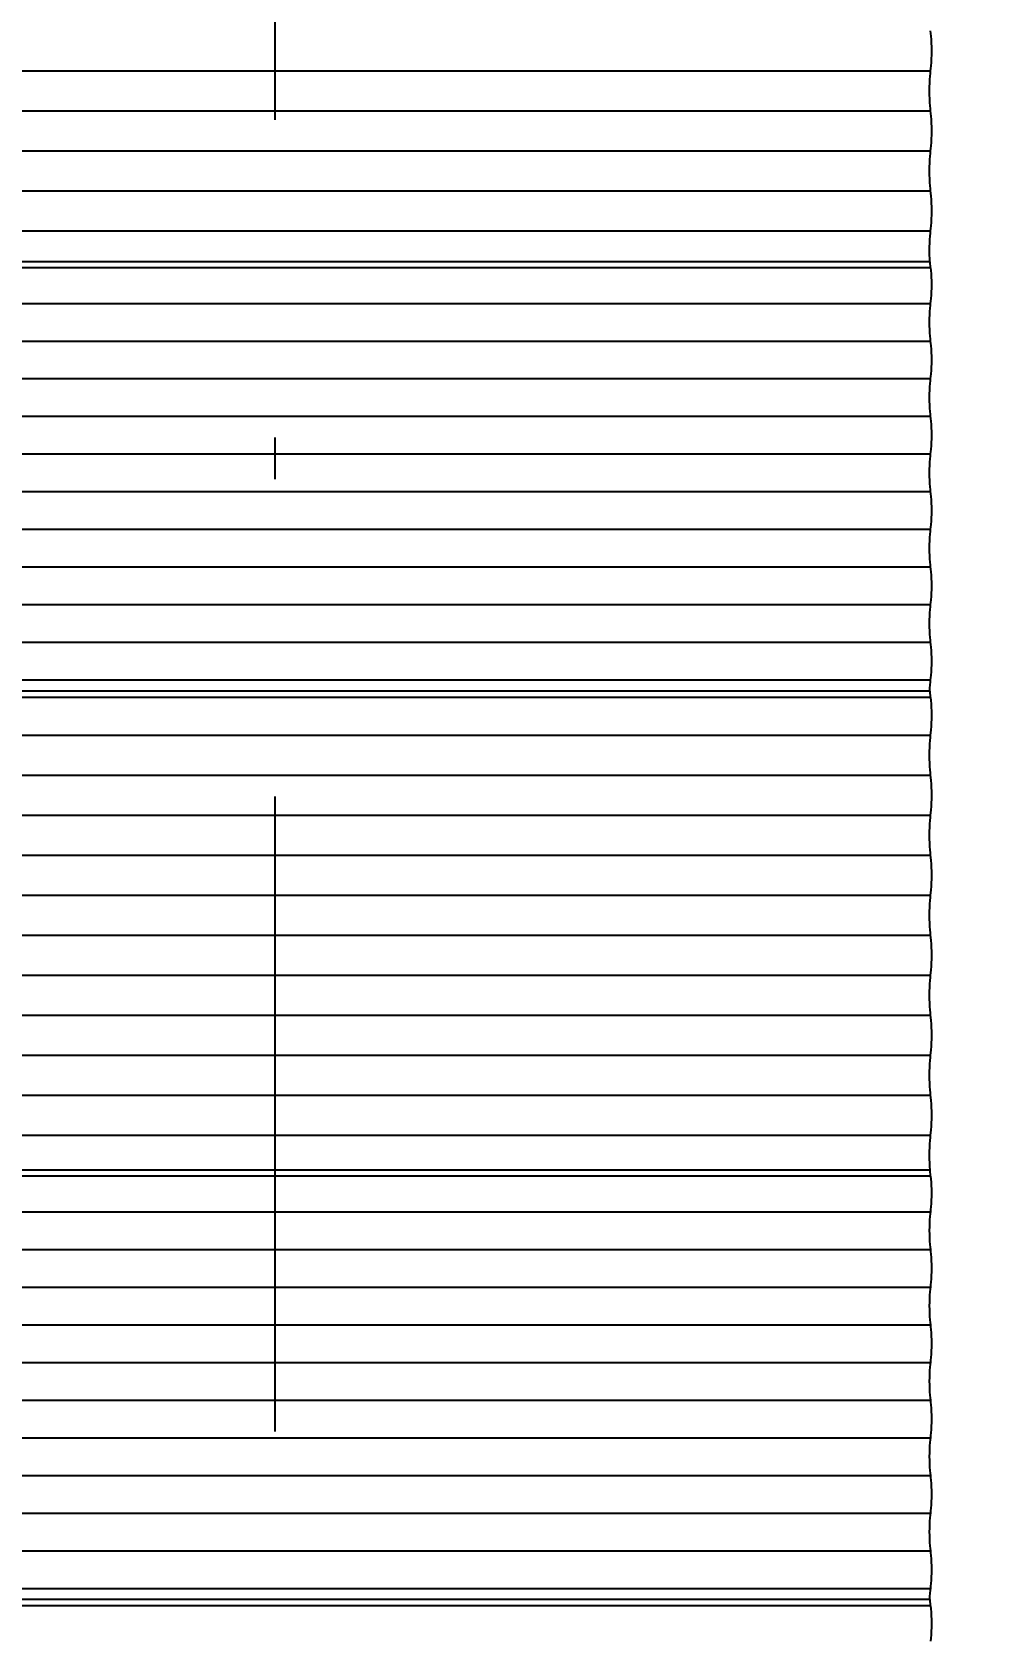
# Model space of a CAD drawing. Header units: millimetres. Extents: x 3212 to 6878, y 1640 to 3386.
# Drawn here: x 3263.696 to 3265.975, y 1662.159 to 1666.017 of the extents above; entities that cross this region are included whole.
import ezdxf

# ---------------------------------------------------------------- set-up
doc = ezdxf.new("R2010")
doc.units = ezdxf.units.MM
doc.header["$LTSCALE"] = 0.8
doc.linetypes.add('DASHDOT2', pattern=[12.7, 6.35, -3.175, 0, -3.175])
for name, color, linetype in [('A-PEN-08', 8, 'Continuous'), ('A-PEN-R', 1, 'Continuous'), ('COTA', 2, 'Continuous')]:
    doc.layers.add(name, color=color, linetype=linetype)
doc.layers.add('COTAS', color=53, linetype='Continuous', lineweight=9)
doc.styles.add('F2', font='ARIALN.TTF')
doc.dimstyles.new('ARQUITETURA', dxfattribs={"dimtxt": 0.11, "dimasz": 0.05, "dimexe": 0.1, "dimexo": 0, "dimgap": 0.1, "dimtad": 1, "dimzin": 5, "dimdsep": 46, "dimtxsty": 'F2', "dimblk": 'COTA', "dimcen": 0, "dimse1": 1, "dimse2": 1, "dimadec": 0, "dimazin": 0, "dimtfac": 2, "dimtix": 1, "dimtmove": 2, "dimatfit": 3, "dimldrblk": 'COTA', "dimfxl": 0, "dimtolj": 1, "dimtzin": 5, "dimarcsym": 0})

# ---------------------------------------------------------------- blocks, each defined once
blk = doc.blocks.new('COTA')
at = {"layer": 'COTA'}
for p, q in [((0, 1), (0, -1)), ((-1, 0), (1, 0))]:
    blk.add_line(p, q, dxfattribs=at)
at = {"layer": 'COTA', "const_width": 0.5}
blk.add_lwpolyline([(-0.25, 0, 1), (0.25, 0, 1)], format="xyb", close=True, dxfattribs=at)
blk = doc.blocks.new('*D302')
at = {"layer": 'COTAS', "color": 0, "lineweight": -2, "transparency": 16777216}
blk.add_line((3261.646, 1652.2207), (3261.646, 1667.9706), dxfattribs=at)
at = {"layer": 'Defpoints', "color": 0, "transparency": 16777216}
for p in [(3261.646, 1668.0206), (3262.3031, 1668.0206), (3266.2556, 1652.1707)]:
    blk.add_point(p, dxfattribs=at)
at = {"layer": 'COTAS', "color": 0, "lineweight": -2, "transparency": 16777216, "xscale": 0.05, "yscale": 0.05, "zscale": 0.05}
for p, rotation in [((3261.646, 1668.0206), 90), ((3261.646, 1652.1707), 270)]:
    blk.add_blockref('COTA', p, dxfattribs=dict(at, rotation=rotation))
at = {"layer": 'COTAS', "color": 0, "transparency": 16777216, "insert": (3261.4899, 1660.0956), "char_height": 0.11, "attachment_point": 5, "rotation": 90, "style": 'F2'}
blk.add_mtext('\\A1;15.85', dxfattribs=at)

msp = doc.modelspace()

# ---------------------------------------------------------------- linework, layer by layer
for p, q in [((3265.8509, 1666.02), (3265.8517, 1666.0143)), ((3265.8517, 1666.0143), (3265.8523, 1666.0074)), ((3265.8523, 1666.0074), (3265.8528, 1665.9995)), ((3265.8528, 1665.9995), (3265.8532, 1665.9908)), ((3265.8532, 1665.9908), (3265.8534, 1665.9816)), ((3265.8534, 1665.9816), (3265.8535, 1665.972)), ((3265.8535, 1665.972), (3265.8534, 1665.9625)), ((3265.8517, 1665.9298), (3265.8509, 1665.924)), ((3265.8523, 1665.9367), (3265.8517, 1665.9298)), ((3265.8528, 1665.9446), (3265.8523, 1665.9367)), ((3265.8532, 1665.9533), (3265.8528, 1665.9446)), ((3265.8534, 1665.9625), (3265.8532, 1665.9533)), ((3265.8487, 1665.8948), (3265.8485, 1665.8856)), ((3265.8491, 1665.9035), (3265.8487, 1665.8948)), ((3265.8496, 1665.9114), (3265.8491, 1665.9035)), ((3265.8502, 1665.9183), (3265.8496, 1665.9114)), ((3265.8509, 1665.924), (3265.8502, 1665.9183)), ((3265.8485, 1665.8856), (3265.8484, 1665.8761)), ((3265.8484, 1665.8761), (3265.8485, 1665.8665)), ((3265.8485, 1665.8665), (3265.8487, 1665.8573)), ((3265.8487, 1665.8573), (3265.8491, 1665.8486)), ((3265.8491, 1665.8486), (3265.8496, 1665.8407)), ((3265.8496, 1665.8407), (3265.8502, 1665.8338)), ((3265.8502, 1665.8338), (3265.8509, 1665.8281)), ((3265.8509, 1665.8281), (3265.8517, 1665.8223)), ((3265.8517, 1665.8223), (3265.8523, 1665.8154)), ((3265.8523, 1665.8154), (3265.8528, 1665.8075)), ((3265.8528, 1665.8075), (3265.8532, 1665.7988)), ((3265.8532, 1665.7988), (3265.8534, 1665.7896)), ((3265.8534, 1665.7896), (3265.8535, 1665.7801)), ((3265.8535, 1665.7801), (3265.8534, 1665.7705)), ((3265.8517, 1665.7378), (3265.8509, 1665.7321)), ((3265.8523, 1665.7447), (3265.8517, 1665.7378)), ((3265.8528, 1665.7526), (3265.8523, 1665.7447)), ((3265.8532, 1665.7613), (3265.8528, 1665.7526)), ((3265.8534, 1665.7705), (3265.8532, 1665.7613)), ((3265.8487, 1665.7028), (3265.8485, 1665.6936)), ((3265.8491, 1665.7115), (3265.8487, 1665.7028)), ((3265.8496, 1665.7194), (3265.8491, 1665.7115)), ((3265.8502, 1665.7263), (3265.8496, 1665.7194)), ((3265.8509, 1665.7321), (3265.8502, 1665.7263)), ((3265.8485, 1665.6936), (3265.8484, 1665.6841)), ((3265.8484, 1665.6841), (3265.8485, 1665.6746)), ((3265.8485, 1665.6746), (3265.8487, 1665.6653)), ((3265.8487, 1665.6653), (3265.8491, 1665.6566)), ((3265.8491, 1665.6566), (3265.8496, 1665.6487)), ((3265.8496, 1665.6487), (3265.8502, 1665.6418)), ((3265.8502, 1665.6418), (3265.8509, 1665.6361)), ((3265.8509, 1665.6361), (3265.8517, 1665.6304)), ((3265.8517, 1665.6304), (3265.8523, 1665.6234)), ((3265.8523, 1665.6234), (3265.8528, 1665.6155)), ((3265.8528, 1665.6155), (3265.8532, 1665.6068)), ((3265.8532, 1665.6068), (3265.8534, 1665.5976)), ((3265.8534, 1665.5976), (3265.8535, 1665.5881)), ((3265.8535, 1665.5881), (3265.8534, 1665.5786)), ((3265.8517, 1665.5458), (3265.8509, 1665.5401)), ((3265.8523, 1665.5527), (3265.8517, 1665.5458)), ((3265.8528, 1665.5606), (3265.8523, 1665.5527)), ((3265.8532, 1665.5693), (3265.8528, 1665.5606)), ((3265.8534, 1665.5786), (3265.8532, 1665.5693)), ((3265.8487, 1665.5108), (3265.8485, 1665.5016)), ((3265.8491, 1665.5195), (3265.8487, 1665.5108)), ((3265.8496, 1665.5274), (3265.8491, 1665.5195)), ((3265.8502, 1665.5344), (3265.8496, 1665.5274)), ((3265.8509, 1665.5401), (3265.8502, 1665.5344)), ((3265.8485, 1665.5016), (3265.8484, 1665.4921)), ((3265.8484, 1665.4921), (3265.8485, 1665.4826)), ((3265.8485, 1665.4826), (3265.8487, 1665.4733)), ((3265.8487, 1665.4733), (3265.849, 1665.4658)), ((3265.8503, 1665.4658), (3265.849, 1665.4658)), ((3265.8517, 1665.4513), (3265.8503, 1665.4658)), ((3265.8517, 1665.4513), (3265.8523, 1665.4448)), ((3265.8523, 1665.4448), (3265.8528, 1665.4374)), ((3265.8528, 1665.4374), (3265.8532, 1665.4292)), ((3265.8532, 1665.4292), (3265.8534, 1665.4205)), ((3265.8532, 1665.3939), (3265.8528, 1665.3857)), ((3265.8534, 1665.4026), (3265.8532, 1665.3939)), ((3265.8534, 1665.4205), (3265.8535, 1665.4115)), ((3265.8535, 1665.4115), (3265.8534, 1665.4026)), ((3265.8496, 1665.3545), (3265.8491, 1665.347)), ((3265.8502, 1665.361), (3265.8496, 1665.3545)), ((3265.8509, 1665.3663), (3265.8502, 1665.361)), ((3265.8517, 1665.3717), (3265.8509, 1665.3663)), ((3265.8523, 1665.3782), (3265.8517, 1665.3717)), ((3265.8528, 1665.3857), (3265.8523, 1665.3782)), ((3265.8485, 1665.3301), (3265.8484, 1665.3211)), ((3265.8484, 1665.3211), (3265.8485, 1665.3122)), ((3265.8487, 1665.3388), (3265.8485, 1665.3301)), ((3265.8485, 1665.3122), (3265.8487, 1665.3035)), ((3265.8491, 1665.347), (3265.8487, 1665.3388)), ((3265.8487, 1665.3035), (3265.8491, 1665.2953)), ((3265.8491, 1665.2953), (3265.8496, 1665.2878)), ((3265.8496, 1665.2878), (3265.8502, 1665.2813)), ((3265.8502, 1665.2813), (3265.8509, 1665.2759)), ((3265.8509, 1665.2759), (3265.8517, 1665.2706)), ((3265.8517, 1665.2706), (3265.8523, 1665.2641)), ((3265.8523, 1665.2641), (3265.8528, 1665.2566)), ((3265.8528, 1665.2566), (3265.8532, 1665.2484)), ((3265.8532, 1665.2484), (3265.8534, 1665.2397)), ((3265.8534, 1665.2397), (3265.8535, 1665.2308)), ((3265.8523, 1665.1974), (3265.8517, 1665.1909)), ((3265.8528, 1665.2049), (3265.8523, 1665.1974)), ((3265.8532, 1665.2131), (3265.8528, 1665.2049)), ((3265.8534, 1665.2218), (3265.8532, 1665.2131)), ((3265.8535, 1665.2308), (3265.8534, 1665.2218)), ((3265.8487, 1665.158), (3265.8485, 1665.1493)), ((3265.8491, 1665.1662), (3265.8487, 1665.158)), ((3265.8496, 1665.1737), (3265.8491, 1665.1662)), ((3265.8502, 1665.1802), (3265.8496, 1665.1737)), ((3265.8509, 1665.1856), (3265.8502, 1665.1802)), ((3265.8517, 1665.1909), (3265.8509, 1665.1856)), ((3265.8485, 1665.1493), (3265.8484, 1665.1404)), ((3265.8484, 1665.1404), (3265.8485, 1665.1314)), ((3265.8485, 1665.1314), (3265.8487, 1665.1227)), ((3265.8487, 1665.1227), (3265.8491, 1665.1145)), ((3265.8491, 1665.1145), (3265.8496, 1665.1071)), ((3265.8496, 1665.1071), (3265.8502, 1665.1005)), ((3265.8502, 1665.1005), (3265.8509, 1665.0952)), ((3265.8509, 1665.0952), (3265.8517, 1665.0898)), ((3265.8517, 1665.0898), (3265.8523, 1665.0833)), ((3265.8523, 1665.0833), (3265.8528, 1665.0758)), ((3265.8528, 1665.0758), (3265.8532, 1665.0676)), ((3265.8532, 1665.0676), (3265.8534, 1665.0589)), ((3265.8534, 1665.0589), (3265.8535, 1665.05)), ((3265.8535, 1665.05), (3265.8534, 1665.041)), ((3265.8509, 1665.0048), (3265.8502, 1664.9994)), ((3265.8517, 1665.0102), (3265.8509, 1665.0048)), ((3265.8523, 1665.0167), (3265.8517, 1665.0102)), ((3265.8528, 1665.0241), (3265.8523, 1665.0167)), ((3265.8532, 1665.0323), (3265.8528, 1665.0241)), ((3265.8534, 1665.041), (3265.8532, 1665.0323)), ((3265.8485, 1664.9685), (3265.8484, 1664.9596)), ((3265.8487, 1664.9772), (3265.8485, 1664.9685)), ((3265.8491, 1664.9854), (3265.8487, 1664.9772)), ((3265.8496, 1664.9929), (3265.8491, 1664.9854)), ((3265.8502, 1664.9994), (3265.8496, 1664.9929)), ((3265.8484, 1664.9596), (3265.8485, 1664.9506)), ((3265.8485, 1664.9506), (3265.8487, 1664.9419)), ((3265.8487, 1664.9419), (3265.8491, 1664.9337)), ((3265.8491, 1664.9337), (3265.8496, 1664.9263)), ((3265.8496, 1664.9263), (3265.8502, 1664.9198)), ((3265.8502, 1664.9198), (3265.8509, 1664.9144)), ((3265.8509, 1664.9144), (3265.8517, 1664.909)), ((3265.8517, 1664.909), (3265.8523, 1664.9025)), ((3265.8523, 1664.9025), (3265.8528, 1664.895)), ((3265.8528, 1664.895), (3265.8532, 1664.8868)), ((3265.8532, 1664.8515), (3265.8528, 1664.8433)), ((3265.8532, 1664.8868), (3265.8534, 1664.8781)), ((3265.8534, 1664.8602), (3265.8532, 1664.8515)), ((3265.8534, 1664.8781), (3265.8535, 1664.8692)), ((3265.8535, 1664.8692), (3265.8534, 1664.8602)), ((3265.8496, 1664.8121), (3265.8491, 1664.8047)), ((3265.8502, 1664.8186), (3265.8496, 1664.8121)), ((3265.8509, 1664.824), (3265.8502, 1664.8186)), ((3265.8517, 1664.8294), (3265.8509, 1664.824)), ((3265.8523, 1664.8359), (3265.8517, 1664.8294)), ((3265.8528, 1664.8433), (3265.8523, 1664.8359)), ((3265.8485, 1664.7878), (3265.8484, 1664.7788)), ((3265.8484, 1664.7788), (3265.8485, 1664.7698)), ((3265.8487, 1664.7965), (3265.8485, 1664.7878)), ((3265.8491, 1664.8047), (3265.8487, 1664.7965)), ((3265.8485, 1664.7698), (3265.8487, 1664.7611)), ((3265.8487, 1664.7611), (3265.8491, 1664.753)), ((3265.8491, 1664.753), (3265.8496, 1664.7455)), ((3265.8496, 1664.7455), (3265.8502, 1664.739)), ((3265.8502, 1664.739), (3265.8509, 1664.7336)), ((3265.8509, 1664.7336), (3265.8517, 1664.7282)), ((3265.8517, 1664.7282), (3265.8523, 1664.7217)), ((3265.8523, 1664.7217), (3265.8528, 1664.7143)), ((3265.8528, 1664.7143), (3265.8532, 1664.7061)), ((3265.8532, 1664.7061), (3265.8534, 1664.6974)), ((3265.8534, 1664.6974), (3265.8535, 1664.6884)), ((3265.8528, 1664.6626), (3265.8523, 1664.6551)), ((3265.8532, 1664.6708), (3265.8528, 1664.6626)), ((3265.8534, 1664.6795), (3265.8532, 1664.6708)), ((3265.8535, 1664.6884), (3265.8534, 1664.6795)), ((3265.8491, 1664.6239), (3265.8487, 1664.6157)), ((3265.8496, 1664.6313), (3265.8491, 1664.6239)), ((3265.8502, 1664.6378), (3265.8496, 1664.6313)), ((3265.8509, 1664.6432), (3265.8502, 1664.6378)), ((3265.8517, 1664.6486), (3265.8509, 1664.6432)), ((3265.8523, 1664.6551), (3265.8517, 1664.6486)), ((3265.8485, 1664.607), (3265.8484, 1664.598)), ((3265.8484, 1664.598), (3265.8485, 1664.5891)), ((3265.8487, 1664.6157), (3265.8485, 1664.607)), ((3265.8485, 1664.5891), (3265.8487, 1664.5804)), ((3265.8487, 1664.5804), (3265.8491, 1664.5722)), ((3265.8491, 1664.5722), (3265.8496, 1664.5647)), ((3265.8496, 1664.5647), (3265.8502, 1664.5582)), ((3265.8502, 1664.5582), (3265.8509, 1664.5528)), ((3265.8509, 1664.5528), (3265.8517, 1664.5475)), ((3265.8517, 1664.5475), (3265.8523, 1664.5409)), ((3265.8523, 1664.5409), (3265.8528, 1664.5335)), ((3265.8528, 1664.5335), (3265.8532, 1664.5253)), ((3265.8532, 1664.5253), (3265.8534, 1664.5166)), ((3265.8534, 1664.5166), (3265.8535, 1664.5076)), ((3265.8535, 1664.5076), (3265.8534, 1664.4987)), ((3265.8517, 1664.4678), (3265.8509, 1664.4624)), ((3265.8523, 1664.4743), (3265.8517, 1664.4678)), ((3265.8528, 1664.4818), (3265.8523, 1664.4743)), ((3265.8532, 1664.49), (3265.8528, 1664.4818)), ((3265.8534, 1664.4987), (3265.8532, 1664.49)), ((3265.8491, 1664.4431), (3265.8487, 1664.4357)), ((3265.8503, 1664.4357), (3265.8487, 1664.4357)), ((3265.8496, 1664.4506), (3265.8491, 1664.4431)), ((3265.8502, 1664.4571), (3265.8496, 1664.4506)), ((3265.8509, 1664.4624), (3265.8502, 1664.4571)), ((3265.8517, 1664.4203), (3265.8503, 1664.4357)), ((3265.8517, 1664.4203), (3265.8523, 1664.4134)), ((3265.8523, 1664.4134), (3265.8528, 1664.4055)), ((3265.8528, 1664.4055), (3265.8532, 1664.3968)), ((3265.8532, 1664.3968), (3265.8534, 1664.3875)), ((3265.8534, 1664.3875), (3265.8535, 1664.378)), ((3265.8528, 1664.3506), (3265.8523, 1664.3426)), ((3265.8532, 1664.3593), (3265.8528, 1664.3506)), ((3265.8534, 1664.3685), (3265.8532, 1664.3593)), ((3265.8535, 1664.378), (3265.8534, 1664.3685)), ((3265.8491, 1664.3095), (3265.8487, 1664.3008)), ((3265.8496, 1664.3174), (3265.8491, 1664.3095)), ((3265.8502, 1664.3243), (3265.8496, 1664.3174)), ((3265.8509, 1664.33), (3265.8502, 1664.3243)), ((3265.8517, 1664.3357), (3265.8509, 1664.33)), ((3265.8523, 1664.3426), (3265.8517, 1664.3357)), ((3265.8485, 1664.2915), (3265.8484, 1664.282)), ((3265.8484, 1664.282), (3265.8485, 1664.2725)), ((3265.8487, 1664.3008), (3265.8485, 1664.2915)), ((3265.8485, 1664.2725), (3265.8487, 1664.2633)), ((3265.8487, 1664.2633), (3265.8491, 1664.2546)), ((3265.8491, 1664.2546), (3265.8496, 1664.2467)), ((3265.8496, 1664.2467), (3265.8502, 1664.2397)), ((3265.8502, 1664.2397), (3265.8509, 1664.234)), ((3265.8509, 1664.234), (3265.8517, 1664.2283)), ((3265.8517, 1664.2283), (3265.8523, 1664.2214)), ((3265.8523, 1664.2214), (3265.8528, 1664.2135)), ((3265.8528, 1664.2135), (3265.8532, 1664.2048)), ((3265.8532, 1664.2048), (3265.8534, 1664.1955)), ((3265.8534, 1664.1955), (3265.8535, 1664.186)), ((3265.8528, 1664.1586), (3265.8523, 1664.1507)), ((3265.8532, 1664.1673), (3265.8528, 1664.1586)), ((3265.8534, 1664.1765), (3265.8532, 1664.1673)), ((3265.8535, 1664.186), (3265.8534, 1664.1765)), ((3265.8491, 1664.1175), (3265.8487, 1664.1088)), ((3265.8496, 1664.1254), (3265.8491, 1664.1175)), ((3265.8502, 1664.1323), (3265.8496, 1664.1254)), ((3265.8509, 1664.138), (3265.8502, 1664.1323)), ((3265.8517, 1664.1437), (3265.8509, 1664.138)), ((3265.8523, 1664.1507), (3265.8517, 1664.1437)), ((3265.8485, 1664.0995), (3265.8484, 1664.09)), ((3265.8484, 1664.09), (3265.8485, 1664.0805)), ((3265.8487, 1664.1088), (3265.8485, 1664.0995)), ((3265.8485, 1664.0805), (3265.8487, 1664.0713)), ((3265.8487, 1664.0713), (3265.8491, 1664.0626)), ((3265.8491, 1664.0626), (3265.8496, 1664.0547)), ((3265.8496, 1664.0547), (3265.8502, 1664.0477)), ((3265.8502, 1664.0477), (3265.8509, 1664.042)), ((3265.8509, 1664.042), (3265.8517, 1664.0363)), ((3265.8517, 1664.0363), (3265.8523, 1664.0294)), ((3265.8523, 1664.0294), (3265.8528, 1664.0215)), ((3265.8528, 1664.0215), (3265.8532, 1664.0128)), ((3265.8532, 1664.0128), (3265.8534, 1664.0035)), ((3265.8534, 1664.0035), (3265.8535, 1663.994)), ((3265.8528, 1663.9666), (3265.8523, 1663.9587)), ((3265.8532, 1663.9753), (3265.8528, 1663.9666)), ((3265.8534, 1663.9845), (3265.8532, 1663.9753)), ((3265.8535, 1663.994), (3265.8534, 1663.9845)), ((3265.8491, 1663.9255), (3265.8487, 1663.9168)), ((3265.8496, 1663.9334), (3265.8491, 1663.9255)), ((3265.8502, 1663.9403), (3265.8496, 1663.9334)), ((3265.8509, 1663.946), (3265.8502, 1663.9403)), ((3265.8517, 1663.9517), (3265.8509, 1663.946)), ((3265.8523, 1663.9587), (3265.8517, 1663.9517)), ((3265.8485, 1663.9076), (3265.8484, 1663.898)), ((3265.8484, 1663.898), (3265.8485, 1663.8885)), ((3265.8487, 1663.9168), (3265.8485, 1663.9076)), ((3265.8485, 1663.8885), (3265.8487, 1663.8793)), ((3265.8487, 1663.8793), (3265.8491, 1663.8706)), ((3265.8491, 1663.8706), (3265.8496, 1663.8627)), ((3265.8496, 1663.8627), (3265.8502, 1663.8558)), ((3265.8502, 1663.8558), (3265.8509, 1663.85)), ((3265.8509, 1663.85), (3265.8517, 1663.8443)), ((3265.8517, 1663.8443), (3265.8523, 1663.8374)), ((3265.8523, 1663.8374), (3265.8528, 1663.8295)), ((3265.8528, 1663.8295), (3265.8532, 1663.8208)), ((3265.8532, 1663.8208), (3265.8534, 1663.8116)), ((3265.8534, 1663.8116), (3265.8535, 1663.802)), ((3265.8528, 1663.7746), (3265.8523, 1663.7667)), ((3265.8532, 1663.7833), (3265.8528, 1663.7746)), ((3265.8534, 1663.7925), (3265.8532, 1663.7833)), ((3265.8535, 1663.802), (3265.8534, 1663.7925)), ((3265.8491, 1663.7335), (3265.8487, 1663.7248)), ((3265.8496, 1663.7414), (3265.8491, 1663.7335)), ((3265.8502, 1663.7483), (3265.8496, 1663.7414)), ((3265.8509, 1663.754), (3265.8502, 1663.7483)), ((3265.8517, 1663.7598), (3265.8509, 1663.754)), ((3265.8523, 1663.7667), (3265.8517, 1663.7598)), ((3265.8485, 1663.7156), (3265.8484, 1663.7061)), ((3265.8484, 1663.7061), (3265.8485, 1663.6965)), ((3265.8487, 1663.7248), (3265.8485, 1663.7156)), ((3265.8485, 1663.6965), (3265.8487, 1663.6873)), ((3265.8487, 1663.6873), (3265.8491, 1663.6786)), ((3265.8491, 1663.6786), (3265.8496, 1663.6707)), ((3265.8496, 1663.6707), (3265.8502, 1663.6638)), ((3265.8502, 1663.6638), (3265.8509, 1663.6581)), ((3265.8509, 1663.6581), (3265.8517, 1663.6523)), ((3265.8517, 1663.6523), (3265.8523, 1663.6454)), ((3265.8523, 1663.6454), (3265.8528, 1663.6375)), ((3265.8528, 1663.6375), (3265.8532, 1663.6288)), ((3265.8532, 1663.6288), (3265.8534, 1663.6196)), ((3265.8534, 1663.6196), (3265.8535, 1663.6101)), ((3265.8528, 1663.5826), (3265.8523, 1663.5747)), ((3265.8532, 1663.5913), (3265.8528, 1663.5826)), ((3265.8534, 1663.6005), (3265.8532, 1663.5913)), ((3265.8535, 1663.6101), (3265.8534, 1663.6005)), ((3265.8491, 1663.5415), (3265.8487, 1663.5328)), ((3265.8496, 1663.5494), (3265.8491, 1663.5415)), ((3265.8502, 1663.5563), (3265.8496, 1663.5494)), ((3265.8509, 1663.5621), (3265.8502, 1663.5563)), ((3265.8517, 1663.5678), (3265.8509, 1663.5621)), ((3265.8523, 1663.5747), (3265.8517, 1663.5678)), ((3265.8485, 1663.5236), (3265.8484, 1663.5141)), ((3265.8484, 1663.5141), (3265.8485, 1663.5046)), ((3265.8487, 1663.5328), (3265.8485, 1663.5236)), ((3265.8485, 1663.5046), (3265.8487, 1663.4953)), ((3265.8487, 1663.4953), (3265.8491, 1663.4866)), ((3265.8491, 1663.4866), (3265.8496, 1663.4787)), ((3265.8496, 1663.4787), (3265.8502, 1663.4718)), ((3265.8502, 1663.4718), (3265.8509, 1663.4661)), ((3265.8509, 1663.4661), (3265.8517, 1663.4604)), ((3265.8517, 1663.4604), (3265.8523, 1663.4534)), ((3265.8523, 1663.4534), (3265.8528, 1663.4455)), ((3265.8528, 1663.4455), (3265.8532, 1663.4368)), ((3265.8532, 1663.4368), (3265.8534, 1663.4276)), ((3265.8534, 1663.4276), (3265.8535, 1663.4181)), ((3265.8523, 1663.3827), (3265.8517, 1663.3758)), ((3265.8528, 1663.3906), (3265.8523, 1663.3827)), ((3265.8532, 1663.3993), (3265.8528, 1663.3906)), ((3265.8534, 1663.4086), (3265.8532, 1663.3993)), ((3265.8535, 1663.4181), (3265.8534, 1663.4086)), ((3265.8491, 1663.3495), (3265.8487, 1663.3408)), ((3265.8496, 1663.3574), (3265.8491, 1663.3495)), ((3265.8502, 1663.3644), (3265.8496, 1663.3574)), ((3265.8509, 1663.3701), (3265.8502, 1663.3644)), ((3265.8517, 1663.3758), (3265.8509, 1663.3701)), ((3265.8485, 1663.3316), (3265.8484, 1663.3221)), ((3265.8484, 1663.3221), (3265.8485, 1663.3126)), ((3265.8487, 1663.3408), (3265.8485, 1663.3316)), ((3265.8485, 1663.3126), (3265.8487, 1663.3033)), ((3265.8487, 1663.3033), (3265.8491, 1663.2946)), ((3265.8491, 1663.2946), (3265.8496, 1663.2867)), ((3265.8496, 1663.2867), (3265.8497, 1663.2858)), ((3265.8504, 1663.2858), (3265.8497, 1663.2858)), ((3265.8517, 1663.2713), (3265.8504, 1663.2858)), ((3265.8517, 1663.2713), (3265.8524, 1663.2648)), ((3265.8524, 1663.2648), (3265.8529, 1663.2574)), ((3265.8529, 1663.2574), (3265.8533, 1663.2492)), ((3265.8533, 1663.2492), (3265.8535, 1663.2405)), ((3265.8535, 1663.2405), (3265.8536, 1663.2315)), ((3265.8536, 1663.2315), (3265.8535, 1663.2226)), ((3265.8517, 1663.1917), (3265.851, 1663.1863)), ((3265.8524, 1663.1982), (3265.8517, 1663.1917)), ((3265.8529, 1663.2057), (3265.8524, 1663.1982)), ((3265.8533, 1663.2139), (3265.8529, 1663.2057)), ((3265.8535, 1663.2226), (3265.8533, 1663.2139)), ((3265.8488, 1663.1588), (3265.8486, 1663.1501)), ((3265.8492, 1663.167), (3265.8488, 1663.1588)), ((3265.8497, 1663.1745), (3265.8492, 1663.167)), ((3265.8503, 1663.181), (3265.8497, 1663.1745)), ((3265.851, 1663.1863), (3265.8503, 1663.181)), ((3265.8486, 1663.1501), (3265.8485, 1663.1411)), ((3265.8485, 1663.1411), (3265.8486, 1663.1322)), ((3265.8486, 1663.1322), (3265.8488, 1663.1235)), ((3265.8488, 1663.1235), (3265.8492, 1663.1153)), ((3265.8492, 1663.1153), (3265.8497, 1663.1078)), ((3265.8497, 1663.1078), (3265.8503, 1663.1013)), ((3265.8503, 1663.1013), (3265.851, 1663.0959)), ((3265.851, 1663.0959), (3265.8517, 1663.0906)), ((3265.8517, 1663.0906), (3265.8524, 1663.0841)), ((3265.8524, 1663.0841), (3265.8529, 1663.0766)), ((3265.8529, 1663.0766), (3265.8533, 1663.0684)), ((3265.8533, 1663.0684), (3265.8535, 1663.0597)), ((3265.8535, 1663.0418), (3265.8533, 1663.0331)), ((3265.8535, 1663.0597), (3265.8536, 1663.0508)), ((3265.8536, 1663.0508), (3265.8535, 1663.0418)), ((3265.8503, 1663.0002), (3265.8497, 1662.9937)), ((3265.851, 1663.0056), (3265.8503, 1663.0002)), ((3265.8517, 1663.0109), (3265.851, 1663.0056)), ((3265.8524, 1663.0174), (3265.8517, 1663.0109)), ((3265.8529, 1663.0249), (3265.8524, 1663.0174)), ((3265.8533, 1663.0331), (3265.8529, 1663.0249)), ((3265.8486, 1662.9693), (3265.8485, 1662.9604)), ((3265.8485, 1662.9604), (3265.8486, 1662.9514)), ((3265.8488, 1662.978), (3265.8486, 1662.9693)), ((3265.8492, 1662.9862), (3265.8488, 1662.978)), ((3265.8497, 1662.9937), (3265.8492, 1662.9862)), ((3265.8486, 1662.9514), (3265.8488, 1662.9427)), ((3265.8488, 1662.9427), (3265.8492, 1662.9345)), ((3265.8492, 1662.9345), (3265.8497, 1662.9271)), ((3265.8497, 1662.9271), (3265.8503, 1662.9205)), ((3265.8503, 1662.9205), (3265.851, 1662.9152)), ((3265.851, 1662.9152), (3265.8517, 1662.9098)), ((3265.8517, 1662.9098), (3265.8524, 1662.9033)), ((3265.8524, 1662.9033), (3265.8529, 1662.8958)), ((3265.8529, 1662.8958), (3265.8533, 1662.8876)), ((3265.8533, 1662.8876), (3265.8535, 1662.8789)), ((3265.8529, 1662.8441), (3265.8524, 1662.8367)), ((3265.8533, 1662.8523), (3265.8529, 1662.8441)), ((3265.8535, 1662.861), (3265.8533, 1662.8523)), ((3265.8535, 1662.8789), (3265.8536, 1662.87)), ((3265.8536, 1662.87), (3265.8535, 1662.861)), ((3265.8492, 1662.8054), (3265.8488, 1662.7972)), ((3265.8497, 1662.8129), (3265.8492, 1662.8054)), ((3265.8503, 1662.8194), (3265.8497, 1662.8129)), ((3265.851, 1662.8248), (3265.8503, 1662.8194)), ((3265.8517, 1662.8302), (3265.851, 1662.8248)), ((3265.8524, 1662.8367), (3265.8517, 1662.8302)), ((3265.8486, 1662.7885), (3265.8485, 1662.7796)), ((3265.8485, 1662.7796), (3265.8486, 1662.7706)), ((3265.8488, 1662.7972), (3265.8486, 1662.7885)), ((3265.8486, 1662.7706), (3265.8488, 1662.7619)), ((3265.8488, 1662.7619), (3265.8492, 1662.7537)), ((3265.8492, 1662.7537), (3265.8497, 1662.7463)), ((3265.8497, 1662.7463), (3265.8503, 1662.7398)), ((3265.8503, 1662.7398), (3265.851, 1662.7344)), ((3265.851, 1662.7344), (3265.8517, 1662.729)), ((3265.8517, 1662.729), (3265.8524, 1662.7225)), ((3265.8524, 1662.7225), (3265.8529, 1662.715)), ((3265.8529, 1662.715), (3265.8533, 1662.7068)), ((3265.8533, 1662.7068), (3265.8535, 1662.6981)), ((3265.8535, 1662.6981), (3265.8536, 1662.6892)), ((3265.8536, 1662.6892), (3265.8535, 1662.6802)), ((3265.8517, 1662.6494), (3265.851, 1662.644)), ((3265.8524, 1662.6559), (3265.8517, 1662.6494)), ((3265.8529, 1662.6633), (3265.8524, 1662.6559)), ((3265.8533, 1662.6715), (3265.8529, 1662.6633)), ((3265.8535, 1662.6802), (3265.8533, 1662.6715)), ((3265.8488, 1662.6165), (3265.8486, 1662.6078)), ((3265.8492, 1662.6247), (3265.8488, 1662.6165)), ((3265.8497, 1662.6321), (3265.8492, 1662.6247)), ((3265.8503, 1662.6386), (3265.8497, 1662.6321)), ((3265.851, 1662.644), (3265.8503, 1662.6386)), ((3265.8486, 1662.6078), (3265.8485, 1662.5988)), ((3265.8485, 1662.5988), (3265.8486, 1662.5898)), ((3265.8486, 1662.5898), (3265.8488, 1662.5811)), ((3265.8488, 1662.5811), (3265.8492, 1662.573)), ((3265.8492, 1662.573), (3265.8497, 1662.5655)), ((3265.8497, 1662.5655), (3265.8503, 1662.559)), ((3265.8503, 1662.559), (3265.851, 1662.5536)), ((3265.851, 1662.5536), (3265.8517, 1662.5482)), ((3265.8517, 1662.5482), (3265.8524, 1662.5417)), ((3265.8524, 1662.5417), (3265.8529, 1662.5343)), ((3265.8529, 1662.5343), (3265.8533, 1662.5261)), ((3265.8533, 1662.5261), (3265.8535, 1662.5174)), ((3265.8535, 1662.4995), (3265.8533, 1662.4908)), ((3265.8535, 1662.5174), (3265.8536, 1662.5084)), ((3265.8536, 1662.5084), (3265.8535, 1662.4995)), ((3265.8503, 1662.4578), (3265.8497, 1662.4513)), ((3265.851, 1662.4632), (3265.8503, 1662.4578)), ((3265.8517, 1662.4686), (3265.851, 1662.4632)), ((3265.8524, 1662.4751), (3265.8517, 1662.4686)), ((3265.8529, 1662.4826), (3265.8524, 1662.4751)), ((3265.8533, 1662.4908), (3265.8529, 1662.4826)), ((3265.8486, 1662.427), (3265.8485, 1662.418)), ((3265.8485, 1662.418), (3265.8486, 1662.4091)), ((3265.8488, 1662.4357), (3265.8486, 1662.427)), ((3265.8492, 1662.4439), (3265.8488, 1662.4357)), ((3265.8497, 1662.4513), (3265.8492, 1662.4439)), ((3265.8486, 1662.4091), (3265.8488, 1662.4004)), ((3265.8488, 1662.4004), (3265.8492, 1662.3922)), ((3265.8492, 1662.3922), (3265.8497, 1662.3847)), ((3265.8497, 1662.3847), (3265.8503, 1662.3782)), ((3265.8503, 1662.3782), (3265.851, 1662.3728)), ((3265.851, 1662.3728), (3265.8517, 1662.3675)), ((3265.8517, 1662.3675), (3265.8524, 1662.3609)), ((3265.8524, 1662.3609), (3265.8529, 1662.3535)), ((3265.8529, 1662.3535), (3265.8533, 1662.3453)), ((3265.8533, 1662.3453), (3265.8535, 1662.3366)), ((3265.8533, 1662.31), (3265.8529, 1662.3018)), ((3265.8535, 1662.3187), (3265.8533, 1662.31)), ((3265.8535, 1662.3366), (3265.8536, 1662.3276)), ((3265.8536, 1662.3276), (3265.8535, 1662.3187)), ((3265.8497, 1662.2706), (3265.8492, 1662.2631)), ((3265.8503, 1662.2771), (3265.8497, 1662.2706)), ((3265.851, 1662.2824), (3265.8503, 1662.2771)), ((3265.8517, 1662.2878), (3265.851, 1662.2824)), ((3265.8524, 1662.2943), (3265.8517, 1662.2878)), ((3265.8529, 1662.3018), (3265.8524, 1662.2943)), ((3265.8492, 1662.2631), (3265.8488, 1662.2557)), ((3265.8504, 1662.2557), (3265.8488, 1662.2557)), ((3265.8517, 1662.2403), (3265.8504, 1662.2557)), ((3265.8517, 1662.2403), (3265.8524, 1662.2334)), ((3265.8524, 1662.2334), (3265.8529, 1662.2255)), ((3265.8529, 1662.2255), (3265.8533, 1662.2168)), ((3265.8533, 1662.2168), (3265.8535, 1662.2075)), ((3265.8535, 1662.1885), (3265.8533, 1662.1793)), ((3265.8535, 1662.2075), (3265.8536, 1662.198)), ((3265.8536, 1662.198), (3265.8535, 1662.1885)), ((3265.8524, 1662.1626), (3265.8517, 1662.1557)), ((3265.8529, 1662.1706), (3265.8524, 1662.1626)), ((3265.8533, 1662.1793), (3265.8529, 1662.1706))]:
    msp.add_line(p, q)
at = {"layer": 'A-PEN-08'}
for p, q in [((3262.4471, 1665.924), (3265.8509, 1665.924)), ((3262.4471, 1665.8281), (3265.8509, 1665.8281)), ((3262.4471, 1665.7321), (3265.8509, 1665.7321)), ((3262.4471, 1665.6361), (3265.8509, 1665.6361)), ((3262.4471, 1665.5401), (3265.8509, 1665.5401)), ((3265.849, 1665.4658), (3262.4464, 1665.4658)), ((3265.8517, 1665.4513), (3262.4478, 1665.4513)), ((3262.4471, 1665.3663), (3265.8509, 1665.3663)), ((3262.4471, 1665.2759), (3265.8509, 1665.2759)), ((3262.4471, 1665.1856), (3265.8509, 1665.1856)), ((3262.4471, 1665.0952), (3265.8509, 1665.0952)), ((3262.4471, 1665.0048), (3265.8509, 1665.0048)), ((3262.4471, 1664.9144), (3265.8509, 1664.9144)), ((3262.4471, 1664.824), (3265.8509, 1664.824)), ((3262.4471, 1664.7336), (3265.8509, 1664.7336)), ((3262.4471, 1664.6432), (3265.8509, 1664.6432)), ((3262.4471, 1664.5528), (3265.8509, 1664.5528)), ((3265.8487, 1664.4357), (3262.4464, 1664.4357)), ((3262.4471, 1664.4624), (3265.8509, 1664.4624)), ((3265.8517, 1664.4203), (3262.4478, 1664.4203)), ((3262.4471, 1664.33), (3265.8509, 1664.33)), ((3262.4471, 1664.234), (3265.8509, 1664.234)), ((3262.4471, 1664.138), (3265.8509, 1664.138)), ((3262.4471, 1664.042), (3265.8509, 1664.042)), ((3262.4471, 1663.946), (3265.8509, 1663.946)), ((3262.4471, 1663.85), (3265.8509, 1663.85)), ((3262.4471, 1663.754), (3265.8509, 1663.754)), ((3262.4471, 1663.6581), (3265.8509, 1663.6581)), ((3262.4471, 1663.5621), (3265.8509, 1663.5621)), ((3262.4471, 1663.4661), (3265.8509, 1663.4661)), ((3262.4471, 1663.3701), (3265.8509, 1663.3701)), ((3265.8497, 1663.2858), (3262.4465, 1663.2858)), ((3265.8517, 1663.2713), (3262.4479, 1663.2713)), ((3262.4472, 1663.1863), (3265.851, 1663.1863)), ((3262.4472, 1663.0959), (3265.851, 1663.0959)), ((3262.4472, 1663.0056), (3265.851, 1663.0056)), ((3262.4472, 1662.9152), (3265.851, 1662.9152)), ((3262.4472, 1662.8248), (3265.851, 1662.8248)), ((3262.4472, 1662.7344), (3265.851, 1662.7344)), ((3262.4472, 1662.644), (3265.851, 1662.644)), ((3262.4472, 1662.5536), (3265.851, 1662.5536)), ((3262.4472, 1662.4632), (3265.851, 1662.4632)), ((3262.4472, 1662.3728), (3265.851, 1662.3728)), ((3262.4472, 1662.2824), (3265.851, 1662.2824)), ((3265.8488, 1662.2557), (3262.4465, 1662.2557)), ((3265.8517, 1662.2403), (3262.4479, 1662.2403))]:
    msp.add_line(p, q, dxfattribs=at)
at = {"layer": 'A-PEN-R', "linetype": 'DASHDOT2', "ltscale": 0.3}
msp.add_line((3264.2783, 1683.0706), (3264.2783, 1650.771), dxfattribs=at)

# ---------------------------------------------------------------- dimensions: what is measured, and where the dimension line sits
at = {"layer": 'COTAS'}
dim = msp.add_linear_dim(base=(3261.646, 1668.0206), p1=(3266.2556, 1652.1707), p2=(3262.3031, 1668.0206), angle=90, dimstyle='ARQUITETURA', dxfattribs=at)
dim.commit()
dim.dimension.update_dxf_attribs({"geometry": '*D302', "text_midpoint": (3261.4899, 1660.0956)})

doc.saveas('drawing.dxf')
